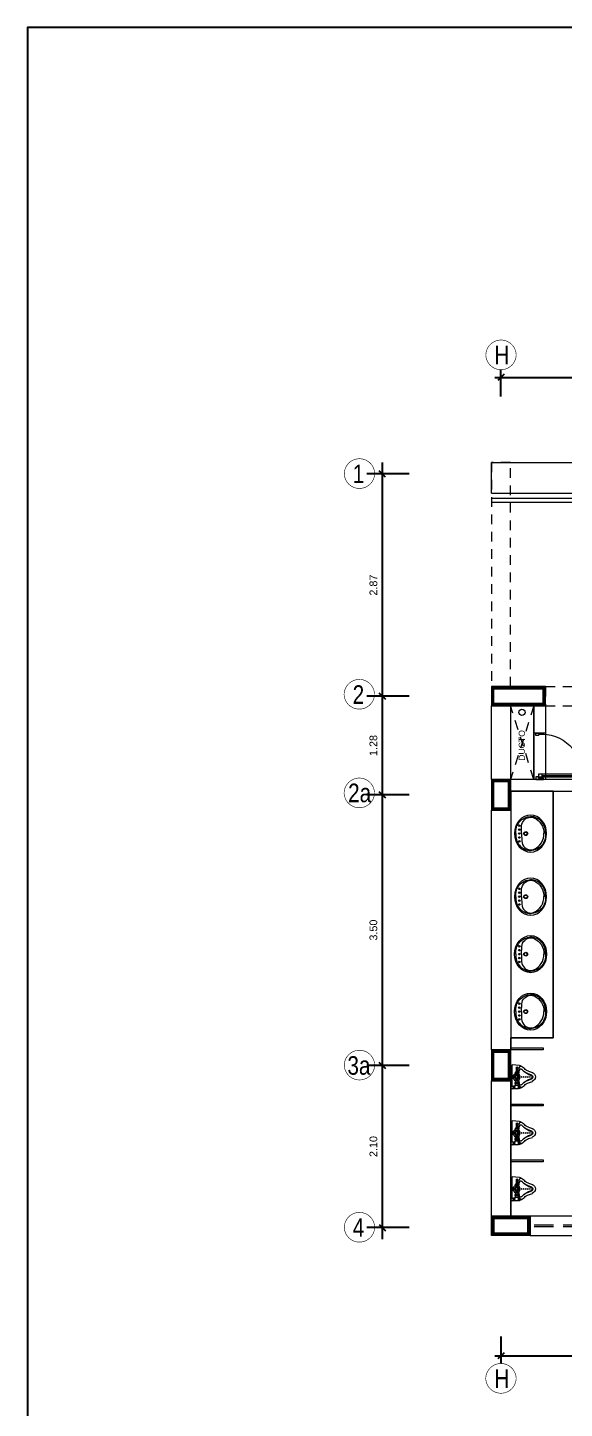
# Model space of a CAD drawing. Header units: millimetres. Extents: x 3354 to 3637, y 1117 to 1358.
# Drawn here: x 3556.07 to 3563.02, y 1179.86 to 1197.73 of the extents above; entities that cross this region are included whole.
import ezdxf

# ---------------------------------------------------------------- set-up
doc = ezdxf.new("R2010")
doc.units = ezdxf.units.MM
doc.linetypes.add('DASHED2', pattern=[0.375, 0.25, -0.125])
doc.linetypes.add('HIDDEN', pattern=[0.375, 0.25, -0.125])
doc.layers.add('APARAT. CORTE', color=146, linetype='Continuous', lineweight=13)
doc.layers.add('CASCO', color=252, linetype='Continuous', lineweight=9)
doc.layers.add('Efec-muebles', color=7, linetype='Continuous', lineweight=13, true_color=0x85826f)
doc.styles.add('1', font='arial.ttf')
doc.styles.get("Standard").update_dxf_attribs({"font": 'arial.ttf'})
doc.styles.add('style1', font='arial.ttf')
doc.dimstyles.new('Esc  1  50', dxfattribs={"dimtxt": 0.1, "dimasz": 0.08, "dimexe": 0.2, "dimexo": 0.15, "dimgap": 0.065, "dimtad": 1, "dimzin": 4, "dimdsep": 46, "dimtxsty": 'Standard', "dimblk": 'OBLIQUE', "dimcen": 0.12, "dimdle": 0.15, "dimadec": 0, "dimazin": 0, "dimtfac": 1, "dimtix": 1, "dimtmove": 0, "dimatfit": 3, "dimldrblk": 'OBLIQUE', "dimfxl": 1, "dimarcsym": 0})

# ---------------------------------------------------------------- blocks, each defined once
blk = doc.blocks.new('16')
at = {"layer": 'Efec-muebles'}
for p, q in [((1291.457, 413.848), (1291.492, 413.848)), ((1291.457, 413.821), (1291.492, 413.821)), ((1291.521, 413.857), (1291.477, 413.862)), ((1291.477, 413.862), (1291.477, 413.848)), ((1291.477, 413.821), (1291.477, 413.547)), ((1291.492, 413.851), (1291.492, 413.817)), ((1291.492, 413.851), (1291.509, 413.851)), ((1291.492, 413.817), (1291.509, 413.817)), ((1291.494, 413.834), (1291.508, 413.834)), ((1291.509, 413.854), (1291.511, 413.854)), ((1291.509, 413.854), (1291.509, 413.814)), ((1291.509, 413.814), (1291.514, 413.814)), ((1291.511, 413.854), (1291.511, 413.814)), ((1291.512, 413.778), (1291.512, 413.793)), ((1291.557, 413.793), (1291.512, 413.793)), ((1291.557, 413.778), (1291.512, 413.778)), ((1291.512, 413.755), (1291.556, 413.755)), ((1291.512, 413.755), (1291.512, 413.745)), ((1291.514, 413.824), (1291.514, 413.808)), ((1291.514, 413.808), (1291.555, 413.808)), ((1291.514, 413.793), (1291.514, 413.808)), ((1291.519, 413.755), (1291.519, 413.778)), ((1291.534, 413.78), (1291.534, 413.79)), ((1291.55, 413.755), (1291.55, 413.778)), ((1291.554, 413.793), (1291.554, 413.808)), ((1291.555, 413.824), (1291.555, 413.808)), ((1291.555, 413.814), (1291.566, 413.814)), ((1291.556, 413.755), (1291.556, 413.745)), ((1291.557, 413.854), (1291.566, 413.854)), ((1291.557, 413.854), (1291.557, 413.814)), ((1291.557, 413.778), (1291.557, 413.793)), ((1291.566, 413.854), (1291.566, 413.814)), ((1291.573, 413.852), (1291.566, 413.853)), ((1291.566, 413.851), (1291.576, 413.851)), ((1291.566, 413.817), (1291.576, 413.817)), ((1291.568, 413.834), (1291.575, 413.834)), ((1291.576, 413.851), (1291.576, 413.817)), ((1291.679, 413.748), (1291.727, 413.73)), ((1291.686, 413.738), (1291.725, 413.724)), ((1291.688, 413.778), (1291.738, 413.761)), ((1291.573, 413.556), (1291.477, 413.547)), ((1291.513, 413.662), (1291.513, 413.659)), ((1291.523, 413.659), (1291.513, 413.659)), ((1291.519, 413.659), (1291.519, 413.641)), ((1291.549, 413.641), (1291.519, 413.641)), ((1291.519, 413.641), (1291.522, 413.639)), ((1291.547, 413.639), (1291.522, 413.639)), ((1291.526, 413.578), (1291.527, 413.635)), ((1291.526, 413.578), (1291.543, 413.578)), ((1291.526, 413.578), (1291.528, 413.576)), ((1291.527, 413.635), (1291.541, 413.635)), ((1291.528, 413.576), (1291.541, 413.576)), ((1291.543, 413.578), (1291.541, 413.635)), ((1291.543, 413.578), (1291.541, 413.576)), ((1291.546, 413.659), (1291.555, 413.659)), ((1291.549, 413.641), (1291.547, 413.639)), ((1291.549, 413.659), (1291.549, 413.641)), ((1291.555, 413.662), (1291.555, 413.659)), ((1291.679, 413.661), (1291.727, 413.678)), ((1291.686, 413.671), (1291.725, 413.684)), ((1291.688, 413.63), (1291.738, 413.648))]:
    blk.add_line(p, q, dxfattribs=at)
blk.add_lwpolyline([(1291.518, 413.695), (1291.534, 413.686), (1291.55, 413.695), (1291.55, 413.713), (1291.534, 413.723), (1291.518, 413.713)], close=True, dxfattribs=at)
for centre, radius in [((1291.534, 413.704), 0.0469), ((1291.534, 413.704), 0.03), ((1291.534, 413.704), 0.029), ((1291.534, 413.704), 0.016), ((1291.6, 413.704), 0.004), ((1291.626, 413.704), 0.004), ((1291.653, 413.704), 0.004), ((1291.679, 413.704), 0.004), ((1291.706, 413.704), 0.004), ((1291.732, 413.704), 0.004)]:
    blk.add_circle(centre, radius, dxfattribs=at)
for centre, radius, start, end in [((1291.515, 413.843), 0.0223, 157.5879, 202.4121), ((1291.515, 413.826), 0.0223, 157.5879, 202.4121), ((1291.487, 413.843), 0.0223, 337.5879, 22.4121), ((1291.487, 413.826), 0.0223, 337.5879, 22.4121), ((1291.534, 413.807), 0.0519, 63.7158, 116.2842), ((1291.523, 413.763), 0.0295, 67.5879, 112.4121), ((1291.523, 413.807), 0.0295, 247.5879, 292.4121), ((1291.53, 413.724), 0.0304, 97.8129, 124.2621), ((1291.546, 413.763), 0.0295, 67.5879, 112.4121), ((1291.546, 413.807), 0.0295, 247.5879, 292.4121), ((1291.539, 413.724), 0.0304, 55.7379, 82.1871), ((1292.426, 413.699), 0.866, 172.1991, 177.1156), ((1292.161, 413.666), 0.603, 167.0681, 172.8144), ((1291.589, 413.843), 0.0223, 157.5879, 202.4121), ((1291.589, 413.826), 0.0223, 157.5879, 202.4121), ((1291.645, 413.814), 0.0773, 171.3259, 171.3813), ((1291.568, 413.802), 0.05, 71.61, 84.2894), ((1291.586, 413.796), 0.0133, 83.068, 158.0007), ((1291.554, 413.843), 0.0223, 337.5879, 22.4121), ((1291.554, 413.826), 0.0223, 337.5879, 22.4121), ((1291.587, 413.823), 0.0185, 116.9779, 124.4727), ((1291.595, 413.806), 0.0366, 82.294, 116.9779), ((1291.548, 413.743), 0.112, 39.0743, 71.61), ((1291.581, 413.771), 0.0383, 60.0433, 79.9741), ((1291.548, 413.743), 0.08, 39.0743, 49.753), ((1291.721, 413.884), 0.143, 219.0743, 252.8922), ((1291.77, 413.929), 0.209, 220.3039, 246.3504), ((1291.721, 413.884), 0.111, 219.0743, 252.8922), ((1291.714, 413.704), 0.0223, 297.7111, 62.2889), ((1291.717, 413.704), 0.028, 289.6021, 70.3979), ((1291.717, 413.704), 0.06, 289.6021, 70.3979), ((1291.524, 413.686), 0.0275, 247.5879, 267.8858), ((1291.532, 413.64), 0.00754, 193.7683, 230.2425), ((1291.537, 413.64), 0.00754, 309.7575, 346.2317), ((1291.545, 413.686), 0.0275, 272.1142, 292.4121), ((1292.426, 413.709), 0.866, 182.8844, 188.3842), ((1292.161, 413.742), 0.603, 187.1856, 192.9319), ((1291.645, 413.594), 0.0773, 188.6187, 188.6741), ((1291.587, 413.586), 0.0185, 190.2142, 243.0221), ((1291.568, 413.606), 0.05, 275.7106, 288.39), ((1291.586, 413.612), 0.0133, 201.9993, 276.932), ((1291.595, 413.602), 0.0366, 243.0221, 277.706), ((1291.548, 413.665), 0.112, 288.39, 320.9257), ((1291.581, 413.637), 0.0383, 280.0259, 299.9567), ((1291.548, 413.665), 0.08, 310.247, 320.9257), ((1291.77, 413.479), 0.209, 113.6496, 139.6961), ((1291.721, 413.524), 0.143, 107.1078, 133.2118), ((1291.721, 413.524), 0.111, 107.1078, 140.9257)]:
    blk.add_arc(centre, radius, start, end, dxfattribs=at)
blk = doc.blocks.new('_Oblique')
at = {"color": 0, "linetype": 'ByBlock', "lineweight": -2}
blk.add_line((-0.5, -0.5), (0.5, 0.5), dxfattribs=at)
blk = doc.blocks.new('*D67')
at = {"layer": 'CASCO', "color": 0, "lineweight": -2, "transparency": 16777216}
for p, q in [((3562.202, 1192.954), (3562.202, 1193.302)), ((3565.453, 1192.954), (3565.453, 1193.302)), ((3562.122, 1193.202), (3565.533, 1193.202))]:
    blk.add_line(p, q, dxfattribs=at)
at = {"layer": 'Defpoints', "color": 0, "transparency": 16777216}
for p in [(3565.453, 1193.202), (3562.202, 1192.704), (3565.453, 1192.704)]:
    blk.add_point(p, dxfattribs=at)
at = {"layer": 'CASCO', "color": 0, "lineweight": -2, "transparency": 16777216, "xscale": 0.08, "yscale": 0.08, "zscale": 0.08, "rotation": 180}
blk.add_blockref('_Oblique', (3562.202, 1193.202), dxfattribs=at)
at = {"layer": 'CASCO', "color": 0, "lineweight": -2, "transparency": 16777216, "xscale": 0.08, "yscale": 0.08, "zscale": 0.08}
blk.add_blockref('_Oblique', (3565.453, 1193.202), dxfattribs=at)
at = {"layer": 'CASCO', "color": 0, "lineweight": 5, "transparency": 16777216, "insert": (3563.828, 1193.318), "char_height": 0.1, "attachment_point": 5}
blk.add_mtext('3.25', dxfattribs=at)
blk = doc.blocks.new('*D70')
at = {"layer": 'CASCO', "color": 0, "lineweight": -2, "transparency": 16777216}
for p, q in [((3562.202, 1180.794), (3562.202, 1180.445)), ((3565.453, 1180.794), (3565.453, 1180.445)), ((3562.122, 1180.545), (3565.533, 1180.545))]:
    blk.add_line(p, q, dxfattribs=at)
at = {"layer": 'Defpoints', "color": 0, "transparency": 16777216}
for p in [(3562.202, 1181.044), (3565.453, 1181.044), (3565.453, 1180.545)]:
    blk.add_point(p, dxfattribs=at)
at = {"layer": 'CASCO', "color": 0, "lineweight": -2, "transparency": 16777216, "xscale": 0.08, "yscale": 0.08, "zscale": 0.08, "rotation": 180}
blk.add_blockref('_Oblique', (3562.202, 1180.545), dxfattribs=at)
at = {"layer": 'CASCO', "color": 0, "lineweight": -2, "transparency": 16777216, "xscale": 0.08, "yscale": 0.08, "zscale": 0.08}
blk.add_blockref('_Oblique', (3565.453, 1180.545), dxfattribs=at)
at = {"layer": 'CASCO', "color": 0, "lineweight": 5, "transparency": 16777216, "insert": (3563.828, 1180.661), "char_height": 0.1, "attachment_point": 5}
blk.add_mtext('3.25', dxfattribs=at)
blk = doc.blocks.new('puerta.90')
for p, q in [((-0.749, 0.05), (-0.749, 0.1)), ((-0.749, 0.072), (-0.05, 0.072)), ((-0.05, 0.05), (-0.05, 0.1))]:
    blk.add_line(p, q)
for points in [[(-0.075, 0.875), (0.025, 0.875), (0.025, 0.85), (0.075, 0.85), (0.075, 0.9), (-0.075, 0.9)], [(0.025, 0.05), (-0.824, 0.05), (-0.824, 0.1), (0.025, 0.1)], [(-0.796, 0.108), (-0.762, 0.108), (-0.762, 0.103), (-0.796, 0.103)], [(-0.796, 0.042), (-0.762, 0.042), (-0.762, 0.047), (-0.796, 0.047)], [(-0.075, 0.025), (0.025, 0.025), (0.025, 0.05), (0.075, 0.05), (0.075, 0), (-0.075, 0)]]:
    blk.add_lwpolyline(points, close=True)
for points in [[(-0.687, 0.124), (-0.797, 0.124), (-0.807, 0.114), (-0.807, 0.111), (-0.702, 0.111, 0.523954), (-0.687, 0.119)], [(-0.687, 0.026), (-0.797, 0.026), (-0.807, 0.036), (-0.807, 0.039), (-0.702, 0.039, -0.523954), (-0.687, 0.031)]]:
    blk.add_lwpolyline(points, format="xyb", close=True)
blk.add_arc((-0.043, 0.096), 0.782, 85.044, 183.3395)
blk = doc.blocks.new('*D73')
at = {"layer": 'CASCO', "color": 0, "lineweight": -2, "transparency": 16777216}
for p, q in [((3561.012, 1184.301), (3560.467, 1184.301)), ((3560.667, 1182.053), (3560.667, 1184.451)), ((3561.012, 1182.203), (3560.467, 1182.203))]:
    blk.add_line(p, q, dxfattribs=at)
at = {"layer": 'Defpoints', "color": 0, "transparency": 16777216}
for p in [(3560.667, 1184.301), (3561.162, 1184.301), (3561.162, 1182.203)]:
    blk.add_point(p, dxfattribs=at)
at = {"layer": 'CASCO', "color": 0, "lineweight": -2, "transparency": 16777216, "xscale": 0.08, "yscale": 0.08, "zscale": 0.08}
for p, rotation in [((3560.667, 1184.301), 90), ((3560.667, 1182.203), 270)]:
    blk.add_blockref('_Oblique', p, dxfattribs=dict(at, rotation=rotation))
at = {"layer": 'CASCO', "color": 0, "transparency": 16777216, "insert": (3560.551, 1183.252), "char_height": 0.1, "attachment_point": 5, "rotation": 90}
blk.add_mtext('2.10', dxfattribs=at)
blk = doc.blocks.new('*D74')
at = {"layer": 'CASCO', "color": 0, "lineweight": -2, "transparency": 16777216}
for p, q in [((3560.667, 1184.151), (3560.667, 1187.952)), ((3561.012, 1187.802), (3560.467, 1187.802)), ((3561.012, 1184.301), (3560.467, 1184.301))]:
    blk.add_line(p, q, dxfattribs=at)
at = {"layer": 'Defpoints', "color": 0, "transparency": 16777216}
for p in [(3560.667, 1187.802), (3561.162, 1187.802), (3561.162, 1184.301)]:
    blk.add_point(p, dxfattribs=at)
at = {"layer": 'CASCO', "color": 0, "lineweight": -2, "transparency": 16777216, "xscale": 0.08, "yscale": 0.08, "zscale": 0.08}
for p, rotation in [((3560.667, 1187.802), 90), ((3560.667, 1184.301), 270)]:
    blk.add_blockref('_Oblique', p, dxfattribs=dict(at, rotation=rotation))
at = {"layer": 'CASCO', "color": 0, "transparency": 16777216, "insert": (3560.551, 1186.052), "char_height": 0.1, "attachment_point": 5, "rotation": 90}
blk.add_mtext('3.50', dxfattribs=at)
blk = doc.blocks.new('*D75')
at = {"layer": 'CASCO', "color": 0, "lineweight": -2, "transparency": 16777216}
for p, q in [((3560.667, 1188.928), (3560.667, 1192.103)), ((3561.012, 1191.953), (3560.467, 1191.953)), ((3561.012, 1189.078), (3560.467, 1189.078))]:
    blk.add_line(p, q, dxfattribs=at)
at = {"layer": 'Defpoints', "color": 0, "transparency": 16777216}
for p in [(3560.667, 1191.953), (3561.162, 1191.953), (3561.162, 1189.078)]:
    blk.add_point(p, dxfattribs=at)
at = {"layer": 'CASCO', "color": 0, "lineweight": -2, "transparency": 16777216, "xscale": 0.08, "yscale": 0.08, "zscale": 0.08}
for p, rotation in [((3560.667, 1191.953), 90), ((3560.667, 1189.078), 270)]:
    blk.add_blockref('_Oblique', p, dxfattribs=dict(at, rotation=rotation))
at = {"layer": 'CASCO', "color": 0, "transparency": 16777216, "insert": (3560.551, 1190.515), "char_height": 0.1, "attachment_point": 5, "rotation": 90}
blk.add_mtext('2.87', dxfattribs=at)
blk = doc.blocks.new('*D76')
at = {"layer": 'CASCO', "color": 0, "lineweight": -2, "transparency": 16777216}
for p, q in [((3560.667, 1187.652), (3560.667, 1189.228)), ((3561.012, 1189.078), (3560.467, 1189.078)), ((3561.012, 1187.802), (3560.467, 1187.802))]:
    blk.add_line(p, q, dxfattribs=at)
at = {"layer": 'Defpoints', "color": 0, "transparency": 16777216}
for p in [(3560.667, 1189.078), (3561.162, 1189.078), (3561.162, 1187.802)]:
    blk.add_point(p, dxfattribs=at)
at = {"layer": 'CASCO', "color": 0, "lineweight": -2, "transparency": 16777216, "xscale": 0.08, "yscale": 0.08, "zscale": 0.08}
for p, rotation in [((3560.667, 1189.078), 90), ((3560.667, 1187.802), 270)]:
    blk.add_blockref('_Oblique', p, dxfattribs=dict(at, rotation=rotation))
at = {"layer": 'CASCO', "color": 0, "transparency": 16777216, "insert": (3560.551, 1188.44), "char_height": 0.1, "attachment_point": 5, "rotation": 90}
blk.add_mtext('1.28', dxfattribs=at)

msp = doc.modelspace()

# ---------------------------------------------------------------- linework, layer by layer
at = {"ltscale": 2}
msp.add_lwpolyline([(3556.073, 1161.671), (3599.312, 1161.671), (3599.312, 1197.727), (3556.073, 1197.727)], close=True, dxfattribs=at)
at = {"layer": 'CASCO', "lineweight": 5}
for p, q in [((3562.078, 1191.703), (3572.83, 1191.703)), ((3562.778, 1188.953), (3562.778, 1188.001)), ((3562.878, 1187.851), (3562.878, 1184.657)), ((3562.328, 1184.657), (3562.878, 1184.657)), ((3562.579, 1182.103), (3565.329, 1182.103))]:
    msp.add_line(p, q, dxfattribs=at)
at = {"layer": 'CASCO', "color": 251, "linetype": 'HIDDEN', "lineweight": 5, "ltscale": 0.5}
for p, q in [((3562.628, 1188.953), (3562.327, 1188.002)), ((3562.628, 1188.001), (3562.327, 1188.953))]:
    msp.add_line(p, q, dxfattribs=at)
at = {"layer": 'CASCO'}
msp.add_line((3562.628, 1188.953), (3562.628, 1188.001), dxfattribs=at)
at = {"layer": 'CASCO', "ltscale": 2}
for points, const_width in [([(3562.399, 1193.489, -0.951688), (3562.006, 1193.489, -1)], 0.0076), ([(3560.567, 1191.953, -0.951688), (3560.173, 1191.953, -1)], 0.0076), ([(3560.567, 1191.953, -0.951688), (3560.567, 1191.953, -1)], 0.0095), ([(3560.565, 1189.098, -0.951688), (3560.171, 1189.098, -1)], 0.0076), ([(3560.565, 1187.822, -0.951688), (3560.171, 1187.822, -1)], 0.0076), ([(3560.567, 1184.301, -0.951688), (3560.173, 1184.301, -1)], 0.0076), ([(3560.567, 1182.203, -0.951688), (3560.173, 1182.203, -1)], 0.0076), ([(3562.399, 1180.248, -0.951688), (3562.005, 1180.248, -1)], 0.0076)]:
    msp.add_lwpolyline(points, format="xyb", close=True, dxfattribs=dict(at, const_width=const_width))
at = {"layer": 'CASCO', "color": 251, "linetype": 'HIDDEN', "lineweight": 5, "ltscale": 0.5}
for points in [[(3562.327, 1192.103), (3562.078, 1192.103), (3562.078, 1189.203), (3562.327, 1189.203)], [(3572.13, 1189.202), (3562.778, 1189.201), (3562.778, 1188.953), (3572.13, 1188.954)]]:
    msp.add_lwpolyline(points, close=True, dxfattribs=at)
at = {"layer": 'CASCO', "lineweight": 0, "ltscale": 0.5}
msp.add_lwpolyline([(3562.078, 1191.703), (3562.078, 1192.103), (3572.83, 1192.103), (3572.83, 1191.703)], dxfattribs=at)
at = {"layer": 'CASCO', "lineweight": 5}
for points in [[(3572.83, 1191.637), (3562.078, 1191.637), (3562.078, 1191.587), (3572.83, 1191.587)], [(3562.778, 1189.203), (3562.078, 1189.203), (3562.078, 1188.953), (3562.778, 1188.953)], [(3562.778, 1188.001), (3562.628, 1188.001), (3562.628, 1188.953), (3562.778, 1188.953)], [(3562.628, 1188.953), (3562.778, 1188.953), (3562.778, 1188.601), (3562.628, 1188.601)], [(3562.078, 1187.602), (3562.327, 1187.602), (3562.327, 1188.002), (3562.078, 1188.002)], [(3562.328, 1184.657), (3562.878, 1184.657), (3562.878, 1187.851), (3564.329, 1187.851), (3564.329, 1188.001), (3565.329, 1188.001), (3565.329, 1187.601), (3565.428, 1187.601), (3565.428, 1184.501), (3565.33, 1184.501), (3565.33, 1184.101), (3565.428, 1184.101), (3565.428, 1182.352), (3562.329, 1182.352), (3562.329, 1182.352), (3562.329, 1184.657), (3562.878, 1184.657)], [(3562.327, 1184.501), (3562.078, 1184.501), (3562.078, 1184.101), (3562.327, 1184.101)], [(3562.75, 1184.502), (3562.328, 1184.502), (3562.328, 1184.527), (3562.75, 1184.527)], [(3562.75, 1183.778), (3562.328, 1183.778), (3562.328, 1183.802), (3562.75, 1183.802)], [(3562.75, 1183.053), (3562.328, 1183.053), (3562.328, 1183.078), (3562.75, 1183.078)], [(3562.579, 1182.102), (3562.079, 1182.102), (3562.079, 1182.352), (3562.579, 1182.352)]]:
    msp.add_lwpolyline(points, close=True, dxfattribs=at)
at = {"layer": 'CASCO', "const_width": 0.04}
for points in [[(3562.758, 1189.183), (3562.098, 1189.183), (3562.098, 1188.973), (3562.758, 1188.973)], [(3562.098, 1187.622), (3562.307, 1187.622), (3562.307, 1187.982), (3562.098, 1187.982)], [(3562.307, 1184.481), (3562.098, 1184.481), (3562.098, 1184.121), (3562.307, 1184.121)], [(3562.559, 1182.122), (3562.099, 1182.122), (3562.099, 1182.332), (3562.559, 1182.332)]]:
    msp.add_lwpolyline(points, close=True, dxfattribs=at)
at = {"layer": 'CASCO'}
for points in [[(3562.078, 1188.953), (3562.327, 1188.953), (3562.327, 1188.002), (3562.078, 1188.002)], [(3564.129, 1187.851), (3564.129, 1188.001), (3562.327, 1188.001), (3562.327, 1187.851)], [(3564.129, 1188.001), (3562.327, 1188.001), (3562.327, 1187.851), (3564.129, 1187.851)], [(3562.328, 1184.501), (3562.078, 1184.501), (3562.078, 1187.602), (3562.328, 1187.602)], [(3562.078, 1184.101), (3562.328, 1184.101), (3562.329, 1182.352), (3562.079, 1182.352)], [(3562.078, 1184.101), (3562.328, 1184.101), (3562.329, 1182.352), (3562.079, 1182.352)]]:
    msp.add_lwpolyline(points, close=True, dxfattribs=at)
at = {"layer": 'CASCO', "ltscale": 2}
msp.add_lwpolyline([(3562.329, 1184.657), (3562.878, 1184.657), (3562.878, 1187.851), (3562.329, 1187.851)], close=True, dxfattribs=at)
at = {"layer": 'CASCO', "linetype": 'DASHED2', "lineweight": 5}
for points in [[(3562.634, 1182.239), (3565.329, 1182.24)], [(3562.634, 1182.217), (3565.329, 1182.216)]]:
    msp.add_lwpolyline(points, dxfattribs=at)
at = {"layer": 'CASCO', "lineweight": 5}
msp.add_circle((3562.474, 1188.869), 0.0395, dxfattribs=at)
at = {"layer": 'Efec-muebles', "lineweight": 5}
for p, q in [((3562.47, 1187.301), (3562.47, 1187.398)), ((3562.47, 1187.301), (3562.471, 1187.204)), ((3562.47, 1186.484), (3562.47, 1186.581)), ((3562.47, 1186.484), (3562.471, 1186.387)), ((3562.47, 1185.741), (3562.471, 1185.838)), ((3562.47, 1185.741), (3562.47, 1185.644)), ((3562.47, 1184.998), (3562.471, 1185.095)), ((3562.47, 1184.998), (3562.47, 1184.902))]:
    msp.add_line(p, q, dxfattribs=at)
for points in [[(3562.394, 1187.301, -0.434442), (3562.586, 1187.521, -1.298987)], [(3562.47, 1187.398, -0.400033), (3562.591, 1187.513, -0.108175), (3562.628, 1187.505, -0.296015), (3562.759, 1187.301, 3.713633)], [(3562.779, 1187.301, 0.434442), (3562.586, 1187.521, 1.298987)], [(3562.394, 1187.301, 0.434442), (3562.586, 1187.081, 1.298987)], [(3562.471, 1187.204, 0.400033), (3562.593, 1187.09, 0.108175), (3562.63, 1187.098, 0.296015), (3562.759, 1187.304, -3.713633)], [(3562.779, 1187.301, -0.434442), (3562.586, 1187.081, -1.298987)], [(3562.394, 1186.484, -0.434442), (3562.586, 1186.704, -1.298987)], [(3562.47, 1186.581, -0.400033), (3562.591, 1186.697, -0.108175), (3562.628, 1186.689, -0.296015), (3562.759, 1186.484, 3.713633)], [(3562.779, 1186.484, 0.434442), (3562.586, 1186.704, 1.298987)], [(3562.394, 1186.484, 0.434442), (3562.586, 1186.264, 1.298987)], [(3562.471, 1186.387, 0.400033), (3562.593, 1186.273, 0.108175), (3562.63, 1186.282, 0.296015), (3562.759, 1186.487, -3.713633)], [(3562.779, 1186.484, -0.434442), (3562.586, 1186.264, -1.298987)], [(3562.394, 1185.741, -0.434442), (3562.586, 1185.961, -1.298987)], [(3562.471, 1185.838, -0.400033), (3562.593, 1185.952, -0.108175), (3562.63, 1185.944, -0.296015), (3562.759, 1185.738, 3.713633)], [(3562.779, 1185.741, 0.434442), (3562.586, 1185.961, 1.298987)], [(3562.394, 1185.741, 0.434442), (3562.586, 1185.521, 1.298987)], [(3562.47, 1185.644, 0.400033), (3562.591, 1185.529, 0.108175), (3562.628, 1185.537, 0.296015), (3562.759, 1185.741, -3.713633)], [(3562.779, 1185.741, -0.434442), (3562.586, 1185.521, -1.298987)], [(3562.394, 1184.998, -0.434442), (3562.586, 1185.218, -1.298987)], [(3562.471, 1185.095, -0.400033), (3562.593, 1185.21, -0.108175), (3562.63, 1185.201, -0.296015), (3562.759, 1184.995, 3.713633)], [(3562.779, 1184.998, 0.434442), (3562.586, 1185.218, 1.298987)], [(3562.394, 1184.998, 0.434442), (3562.586, 1184.778, 1.298987)], [(3562.47, 1184.902, 0.400033), (3562.591, 1184.786, 0.108175), (3562.628, 1184.794, 0.296015), (3562.759, 1184.998, -3.713633)], [(3562.779, 1184.998, -0.434442), (3562.586, 1184.778, -1.298987)]]:
    msp.add_lwpolyline(points, format="xyb", dxfattribs=at)
for centre, radius in [((3562.439, 1187.402), 0.01), ((3562.439, 1187.352), 0.01), ((3562.439, 1187.301), 0.01), ((3562.439, 1187.25), 0.01), ((3562.439, 1187.199), 0.01), ((3562.523, 1187.301), 0.025), ((3562.523, 1187.301), 0.02), ((3562.439, 1186.586), 0.01), ((3562.439, 1186.535), 0.01), ((3562.439, 1186.484), 0.01), ((3562.439, 1186.433), 0.01), ((3562.523, 1186.484), 0.025), ((3562.523, 1186.484), 0.02), ((3562.439, 1186.383), 0.01), ((3562.439, 1185.843), 0.01), ((3562.439, 1185.792), 0.01), ((3562.439, 1185.741), 0.01), ((3562.523, 1185.741), 0.025), ((3562.523, 1185.741), 0.02), ((3562.439, 1185.69), 0.01), ((3562.439, 1185.64), 0.01), ((3562.439, 1185.1), 0.01), ((3562.439, 1185.049), 0.01), ((3562.523, 1184.998), 0.025), ((3562.523, 1184.998), 0.02), ((3562.439, 1184.998), 0.01), ((3562.439, 1184.947), 0.01), ((3562.439, 1184.897), 0.01)]:
    msp.add_circle(centre, radius, dxfattribs=at)
at = {"layer": 'Efec-muebles', "lineweight": 5, "extrusion": (0, 0, -1)}
for centre in [(3562.586, 1187.301), (3562.586, 1186.484)]:
    msp.add_ellipse(centre, major_axis=(0, -0.24), ratio=0.864583, dxfattribs=at)
at = {"layer": 'Efec-muebles', "lineweight": 5}
for centre in [(3562.586, 1185.741), (3562.586, 1184.998)]:
    msp.add_ellipse(centre, major_axis=(0, 0.24), ratio=0.864583, dxfattribs=at)

# ---------------------------------------------------------------- block references
at = {"layer": 'APARAT. CORTE', "lineweight": 5, "xscale": -1, "rotation": 180}
for p in [(2270.871, 1597.856), (2270.871, 1597.132), (2270.871, 1596.407)]:
    msp.add_blockref('16', p, dxfattribs=at)
at = {"layer": 'CASCO', "xscale": -0.6666666956003634, "yscale": 0.6666666956003634, "zscale": 0.6666666956003634}
msp.add_blockref('puerta.90', (3562.703, 1188.001), dxfattribs=at)

# ---------------------------------------------------------------- texts
at = {"layer": 'CASCO', "style": 'style1', "width": 0.8}
for s, p in [('H', (3562.116, 1193.372)), ('1', (3560.283, 1191.834)), ('2', (3560.282, 1188.979)), ('2a', (3560.223, 1187.707)), ('3a', (3560.214, 1184.181)), ('4', (3560.283, 1182.085)), ('H', (3562.115, 1180.13))]:
    msp.add_text(s, height=0.24, dxfattribs=at).set_placement(p)
at = {"layer": 'CASCO', "lineweight": 5, "insert": (3562.432, 1188.441), "char_height": 0.08, "width": 1.79822, "attachment_point": 2, "rotation": 90, "style": '1'}
msp.add_mtext('\\A1;DUCTO', dxfattribs=at)

# ---------------------------------------------------------------- dimensions: what is measured, and where the dimension line sits
at = {"layer": 'CASCO', "lineweight": 5}
for base, p1, p2, picture, middle in [((3565.453, 1193.202), (3562.202, 1192.704), (3565.453, 1192.704), '*D67', (3563.828, 1193.318)), ((3565.453, 1180.545), (3562.202, 1181.044), (3565.453, 1181.044), '*D70', (3563.828, 1180.661))]:
    dim = msp.add_linear_dim(base=base, p1=p1, p2=p2, angle=180, dimstyle='Esc  1  50', override={"dimexe": 0.1, "dimexo": 0.25, "dimdle": 0.08}, dxfattribs=at)
    dim.commit()
    dim.dimension.update_dxf_attribs({"geometry": picture, "text_midpoint": middle})
at = {"layer": 'CASCO'}
for base, p1, p2, picture, middle in [((3560.66685644, 1191.95263488), (3561.16243162, 1189.07763493), (3561.16243162, 1191.95263488), '*D75', (3560.55079914, 1190.5151349)), ((3560.667, 1189.078), (3561.162, 1187.802), (3561.162, 1189.078), '*D76', (3560.551, 1188.44)), ((3560.667, 1187.802), (3561.162, 1184.301), (3561.162, 1187.802), '*D74', (3560.551, 1186.052)), ((3560.667, 1184.301), (3561.162, 1182.203), (3561.162, 1184.301), '*D73', (3560.551, 1183.252))]:
    dim = msp.add_linear_dim(base=base, p1=p1, p2=p2, angle=270, dimstyle='Esc  1  50', dxfattribs=at)
    dim.commit()
    dim.dimension.update_dxf_attribs({"geometry": picture, "text_midpoint": middle})

doc.saveas('drawing.dxf')
